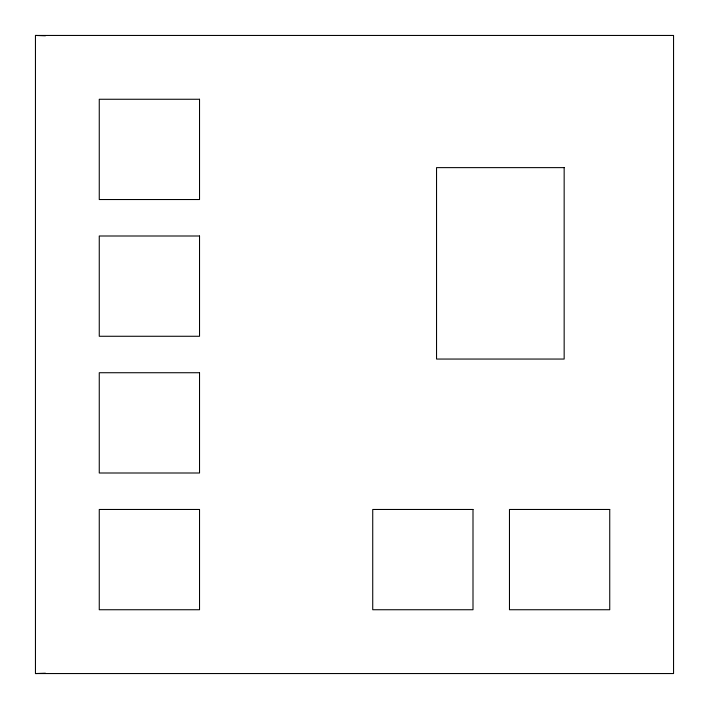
<?xml version="1.0" encoding="UTF-8"?>
<svg xmlns="http://www.w3.org/2000/svg" width="709" height="709" viewBox="0 0 709 709"><rect width="100%" height="100%" fill="white"/><g stroke="black" fill="none" stroke-linecap="round" stroke-linejoin="round"><path stroke-width="1.06" d="M35.45 673.55L673.55 673.55L673.55 35.45L35.45 35.45L35.45 673.55L45.403 673.213M35.45 35.45L45.403 35.787M199.53 99.26L99.26 99.26L99.26 199.53L199.53 199.53L199.53 99.26M564.16 167.625L436.54 167.625L436.54 359.055L564.16 359.055L564.16 167.625M199.53 236L99.26 236L99.26 336.27L199.53 336.27L199.53 236M199.53 372.73L99.26 372.73L99.26 473L199.53 473L199.53 372.73M199.53 509.47L99.26 509.47L99.26 609.74L199.53 609.74L199.53 509.47M473 509.47L372.73 509.47L372.73 609.74L473 609.74L473 509.47M609.74 509.47L509.47 509.47L509.47 609.74L609.74 609.74L609.74 509.47"/></g></svg>
